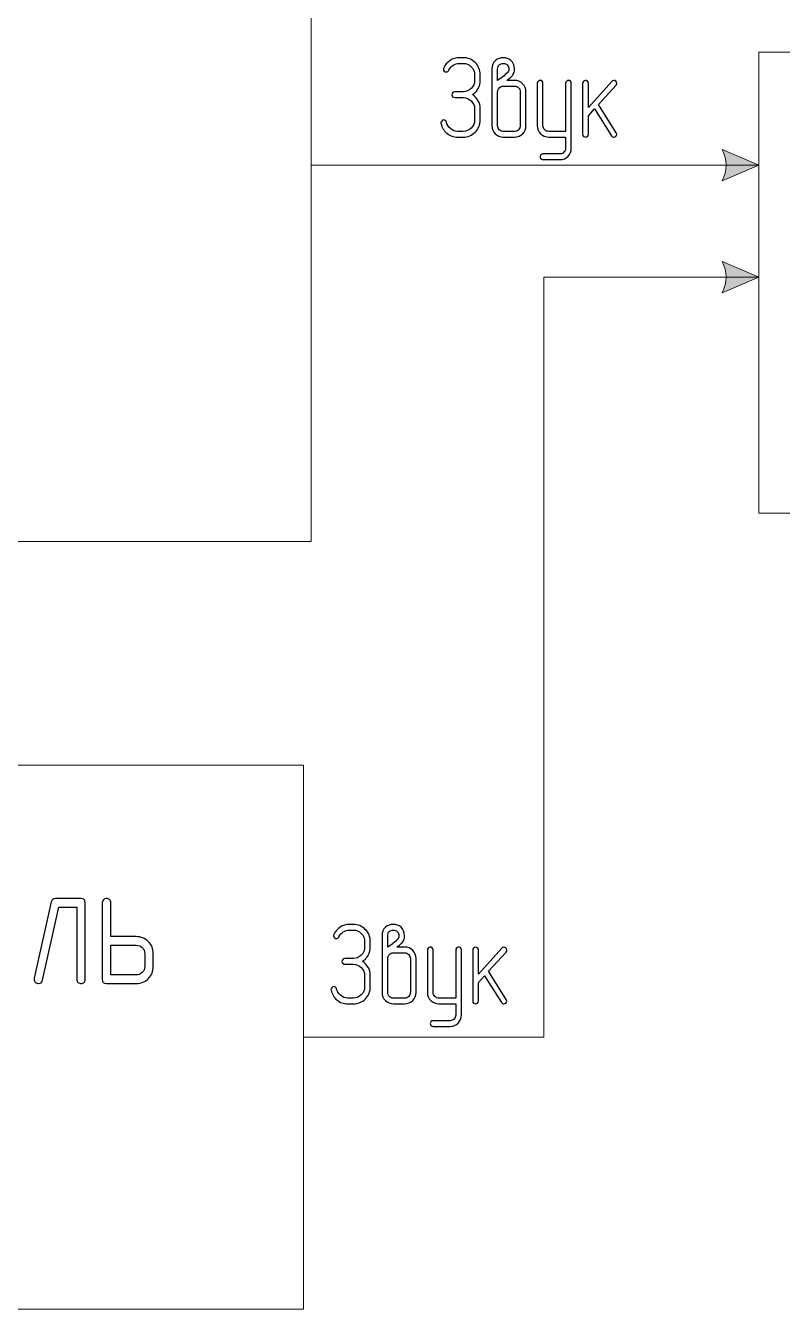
# Model space of a CAD drawing. Header units: millimetres. Extents: x -200 to 200, y -144 to 143.
# Drawn here: x -8.4 to 28.4, y -71.4 to -9 of the extents above; entities that cross this region are included whole.
import ezdxf

# ---------------------------------------------------------------- set-up
doc = ezdxf.new("R2010")
doc.units = ezdxf.units.MM
doc.header["$MEASUREMENT"] = 0
doc.layers.add('BLACK', color=7, linetype='Continuous')

msp = doc.modelspace()

# ---------------------------------------------------------------- hatches: boundary and pattern name
at = {"layer": 'BLACK', "true_color": 0x2b2a29}
h = msp.add_hatch(color=250, dxfattribs=at)
edge = h.paths.add_edge_path()
edge.add_spline(control_points=[(27.2735, -15.7695), (27.2735, -15.7695), (25.4955, -15.0075), (25.4955, -15.0075), (25.7495, -15.5155), (25.7495, -16.0235), (25.4955, -16.5315), (25.4955, -16.5315), (27.2735, -15.7695), (27.2735, -15.7695)], knot_values=[0, 0, 0, 0, 0.3333333, 0.3333333, 0.3333333, 0.6666667, 0.6666667, 0.6666667, 1, 1, 1, 1], degree=3, periodic=1)
h = msp.add_hatch(color=250, dxfattribs=at)
edge = h.paths.add_edge_path()
edge.add_spline(control_points=[(27.2735, -21.2106), (27.2735, -21.2106), (25.4955, -20.4486), (25.4955, -20.4486), (25.7495, -20.9566), (25.7495, -21.4646), (25.4955, -21.9726), (25.4955, -21.9726), (27.2735, -21.2106), (27.2735, -21.2106)], knot_values=[0, 0, 0, 0, 0.3333333, 0.3333333, 0.3333333, 0.6666667, 0.6666667, 0.6666667, 1, 1, 1, 1], degree=3, periodic=1)

# ---------------------------------------------------------------- linework, layer by layer
at = {"layer": 'BLACK', "color": 250, "lineweight": 20}
for points in [[(-39.8769, -34.0505), (5.5219, -34.0505), (5.5219, 26.2989), (-39.8769, 26.2989), (-39.8769, -34.0505)], [(27.2735, -32.677), (72.4605, -32.677), (72.4605, -10.2806), (27.2735, -10.2806), (27.2735, -32.677)], [(-40.0365, -71.3746), (5.1505, -71.3746), (5.1505, -44.9296), (-40.0365, -44.9296), (-40.0365, -71.3746)]]:
    msp.add_lwpolyline(points, close=True, dxfattribs=at)
at = {"layer": 'BLACK', "color": 250}
for points, knots in [([(13.3667, -12.3386), (13.4627, -12.4101), (13.553, -12.5089), (13.6367, -12.6331), (13.6687, -12.6886), (13.6931, -12.7516), (13.7119, -12.8231), (13.7119, -12.8231), (13.7308, -12.9228), (13.7308, -12.9228), (13.7308, -12.9228), (13.7392, -13.0273), (13.7392, -13.0273), (13.7392, -13.0273), (13.7392, -13.5785), (13.7392, -13.5785), (13.7392, -13.8043), (13.6583, -13.9981), (13.4965, -14.1609), (13.3357, -14.3236), (13.14, -14.4045), (12.9104, -14.4045), (12.9104, -14.4045), (12.6348, -14.4045), (12.6348, -14.4045), (12.536, -14.4045), (12.4438, -14.3894), (12.3573, -14.3603), (12.2745, -14.3292), (12.1936, -14.2813), (12.1146, -14.2173), (11.9829, -14.1082), (11.8869, -13.9482), (11.8286, -13.7375), (11.8286, -13.7375), (11.8258, -13.7046), (11.8258, -13.7046), (11.8258, -13.6839), (11.8399, -13.6566), (11.8672, -13.6218), (11.8944, -13.587), (11.9283, -13.5691), (11.9688, -13.5691), (11.996, -13.5691), (12.0233, -13.5795), (12.0487, -13.5992), (12.0741, -13.6162), (12.0911, -13.6434), (12.0986, -13.682), (12.1202, -13.7958), (12.1842, -13.8984), (12.2896, -13.9906), (12.3949, -14.0818), (12.5097, -14.1279), (12.6348, -14.1279), (12.6348, -14.1279), (12.9095, -14.1279), (12.9095, -14.1279), (13.0581, -14.1279), (13.188, -14.0752), (13.298, -13.9708), (13.4081, -13.8664), (13.4627, -13.7356), (13.4627, -13.5776), (13.4627, -13.5776), (13.4627, -13.0273), (13.4627, -13.0273), (13.4627, -12.8843), (13.4071, -12.7573), (13.2952, -12.6463), (13.1833, -12.5353), (13.0544, -12.4798), (12.9095, -12.4798), (12.9095, -12.4798), (12.4993, -12.4798), (12.4993, -12.4798), (12.457, -12.4798), (12.4231, -12.4666), (12.3977, -12.4412), (12.3742, -12.4111), (12.362, -12.3782), (12.362, -12.3415), (12.362, -12.3208), (12.3733, -12.2935), (12.3968, -12.2568), (12.4194, -12.2211), (12.4542, -12.2032), (12.4993, -12.2032), (12.4993, -12.2032), (12.9095, -12.2032), (12.9095, -12.2032), (13.0619, -12.2032), (13.1917, -12.1486), (13.2999, -12.0404), (13.4081, -11.9313), (13.4627, -11.8015), (13.4627, -11.6482), (13.4627, -11.6482), (13.4627, -11.3725), (13.4627, -11.3725), (13.4627, -11.2211), (13.409, -11.0922), (13.3008, -10.9831), (13.1927, -10.8749), (13.0619, -10.8203), (12.9095, -10.8203), (12.9095, -10.8203), (12.7176, -10.8203), (12.7176, -10.8203), (12.6132, -10.8203), (12.5163, -10.8485), (12.4269, -10.904), (12.3385, -10.9605), (12.2679, -11.0414), (12.2162, -11.1486), (12.1908, -11.2051), (12.1494, -11.2333), (12.0929, -11.2333), (12.0525, -11.2333), (12.0186, -11.2211), (11.9913, -11.1947), (11.9631, -11.1693), (11.95, -11.1364), (11.95, -11.0959), (11.95, -11.0724), (11.9547, -11.0527), (11.9631, -11.0376), (12.0299, -10.8909), (12.1325, -10.7723), (12.2717, -10.6811), (12.4119, -10.5898), (12.5605, -10.5437), (12.7176, -10.5437), (12.7176, -10.5437), (12.9104, -10.5437), (12.9104, -10.5437), (13.1362, -10.5437), (13.3309, -10.6246), (13.4946, -10.7855), (13.6574, -10.9464), (13.7392, -11.142), (13.7392, -11.3725), (13.7392, -11.3725), (13.7392, -11.6482), (13.7392, -11.6482), (13.7392, -11.7864), (13.7054, -11.9172), (13.6367, -12.0404), (13.6056, -12.0997), (13.569, -12.1524), (13.5266, -12.2004), (13.4956, -12.2352), (13.442, -12.2813), (13.3667, -12.3386)], [0, 0, 0, 0, 0.0196078, 0.0196078, 0.0196078, 0.0392157, 0.0392157, 0.0392157, 0.0588235, 0.0588235, 0.0588235, 0.0784314, 0.0784314, 0.0784314, 0.0980392, 0.0980392, 0.0980392, 0.1176471, 0.1176471, 0.1176471, 0.1372549, 0.1372549, 0.1372549, 0.1568627, 0.1568627, 0.1568627, 0.1764706, 0.1764706, 0.1764706, 0.1960784, 0.1960784, 0.1960784, 0.2156863, 0.2156863, 0.2156863, 0.2352941, 0.2352941, 0.2352941, 0.254902, 0.254902, 0.254902, 0.2745098, 0.2745098, 0.2745098, 0.2941176, 0.2941176, 0.2941176, 0.3137255, 0.3137255, 0.3137255, 0.3333333, 0.3333333, 0.3333333, 0.3529412, 0.3529412, 0.3529412, 0.372549, 0.372549, 0.372549, 0.3921569, 0.3921569, 0.3921569, 0.4117647, 0.4117647, 0.4117647, 0.4313725, 0.4313725, 0.4313725, 0.4509804, 0.4509804, 0.4509804, 0.4705882, 0.4705882, 0.4705882, 0.4901961, 0.4901961, 0.4901961, 0.5098039, 0.5098039, 0.5098039, 0.5294118, 0.5294118, 0.5294118, 0.5490196, 0.5490196, 0.5490196, 0.5686275, 0.5686275, 0.5686275, 0.5882353, 0.5882353, 0.5882353, 0.6078431, 0.6078431, 0.6078431, 0.627451, 0.627451, 0.627451, 0.6470588, 0.6470588, 0.6470588, 0.6666667, 0.6666667, 0.6666667, 0.6862745, 0.6862745, 0.6862745, 0.7058824, 0.7058824, 0.7058824, 0.7254902, 0.7254902, 0.7254902, 0.745098, 0.745098, 0.745098, 0.7647059, 0.7647059, 0.7647059, 0.7843137, 0.7843137, 0.7843137, 0.8039216, 0.8039216, 0.8039216, 0.8235294, 0.8235294, 0.8235294, 0.8431373, 0.8431373, 0.8431373, 0.8627451, 0.8627451, 0.8627451, 0.8823529, 0.8823529, 0.8823529, 0.9019608, 0.9019608, 0.9019608, 0.9215686, 0.9215686, 0.9215686, 0.9411765, 0.9411765, 0.9411765, 0.9607843, 0.9607843, 0.9607843, 0.9803922, 0.9803922, 0.9803922, 1, 1, 1, 1]), ([(15.029, -11.6482), (15.029, -11.6482), (15.4053, -11.6482), (15.4053, -11.6482), (15.5595, -11.6482), (15.6912, -11.7018), (15.7985, -11.8081), (15.9067, -11.9144), (15.9603, -12.0461), (15.9603, -12.2032), (15.9603, -12.2032), (15.9603, -13.8542), (15.9603, -13.8542), (15.9603, -14.0047), (15.9076, -14.1336), (15.8022, -14.2418), (15.6959, -14.3499), (15.5642, -14.4045), (15.4062, -14.4045), (15.4062, -14.4045), (14.8606, -14.4045), (14.8606, -14.4045), (14.7082, -14.4045), (14.5774, -14.3499), (14.4692, -14.2418), (14.361, -14.1336), (14.3065, -14.0047), (14.3065, -13.8542), (14.3065, -13.8542), (14.3065, -12.2032), (14.3065, -12.2032), (14.3065, -12.2032), (14.3065, -11.0922), (14.3065, -11.0922), (14.3065, -10.92), (14.3629, -10.7836), (14.4767, -10.682), (14.5831, -10.5898), (14.7091, -10.5437), (14.8559, -10.5437), (15.0036, -10.5437), (15.1287, -10.5889), (15.2312, -10.6792), (15.345, -10.7789), (15.4015, -10.9163), (15.4015, -11.0922), (15.4015, -11.0922), (15.4015, -11.1919), (15.4015, -11.1919), (15.4015, -11.1919), (15.3846, -11.2606), (15.3846, -11.2606), (15.3686, -11.318), (15.3338, -11.3772), (15.2801, -11.4384), (15.2688, -11.4544), (15.2275, -11.491), (15.156, -11.5456), (15.156, -11.5456), (15.029, -11.6482), (15.029, -11.6482)], [0, 0, 0, 0, 0.05, 0.05, 0.05, 0.1, 0.1, 0.1, 0.15, 0.15, 0.15, 0.2, 0.2, 0.2, 0.25, 0.25, 0.25, 0.3, 0.3, 0.3, 0.35, 0.35, 0.35, 0.4, 0.4, 0.4, 0.45, 0.45, 0.45, 0.5, 0.5, 0.5, 0.55, 0.55, 0.55, 0.6, 0.6, 0.6, 0.65, 0.65, 0.65, 0.7, 0.7, 0.7, 0.75, 0.75, 0.75, 0.8, 0.8, 0.8, 0.85, 0.85, 0.85, 0.9, 0.9, 0.9, 0.95, 0.95, 0.95, 1, 1, 1, 1]), ([(14.5831, -11.65), (14.5831, -11.65), (14.7938, -11.5033), (14.7938, -11.5033), (14.8502, -11.4628), (14.9292, -11.396), (15.029, -11.302), (15.029, -11.302), (15.0619, -11.2653), (15.0619, -11.2653), (15.0619, -11.2653), (15.1061, -11.1938), (15.1061, -11.1938), (15.1221, -11.1656), (15.1306, -11.1326), (15.1306, -11.0941), (15.1306, -11.0113), (15.1033, -10.9445), (15.0497, -10.8946), (14.996, -10.8448), (14.9321, -10.8203), (14.8568, -10.8203), (14.7806, -10.8203), (14.7157, -10.8438), (14.6621, -10.8918), (14.6094, -10.936), (14.5831, -11.0037), (14.5831, -11.0941), (14.5831, -11.0941), (14.5831, -11.65), (14.5831, -11.65)], [0, 0, 0, 0, 0.1, 0.1, 0.1, 0.2, 0.2, 0.2, 0.3, 0.3, 0.3, 0.4, 0.4, 0.4, 0.5, 0.5, 0.5, 0.6, 0.6, 0.6, 0.7, 0.7, 0.7, 0.8, 0.8, 0.8, 0.9, 0.9, 0.9, 1, 1, 1, 1]), ([(17.8888, -14.4045), (17.8888, -14.4045), (17.0657, -14.4045), (17.0657, -14.4045), (16.9133, -14.4045), (16.7825, -14.3499), (16.6743, -14.2418), (16.5661, -14.1336), (16.5116, -14.0037), (16.5116, -13.8513), (16.5116, -13.8513), (16.5116, -11.7864), (16.5116, -11.7864), (16.5116, -11.7573), (16.5257, -11.7262), (16.553, -11.6952), (16.5812, -11.6641), (16.6132, -11.6482), (16.6499, -11.6482), (16.6828, -11.6482), (16.7148, -11.6604), (16.7439, -11.6848), (16.7731, -11.7084), (16.7882, -11.7422), (16.7882, -11.7864), (16.7882, -11.7864), (16.7882, -13.8504), (16.7882, -13.8504), (16.7882, -13.9266), (16.8164, -13.9925), (16.8719, -14.047), (16.9283, -14.1006), (16.9923, -14.1279), (17.0657, -14.1279), (17.0657, -14.1279), (17.8888, -14.1279), (17.8888, -14.1279), (17.8888, -14.1279), (17.8888, -11.7864), (17.8888, -11.7864), (17.8888, -11.7573), (17.9029, -11.7262), (17.9302, -11.6952), (17.9584, -11.6641), (17.9904, -11.6482), (18.0271, -11.6482), (18.06, -11.6482), (18.092, -11.6604), (18.1212, -11.6848), (18.1503, -11.7084), (18.1654, -11.7422), (18.1654, -11.7864), (18.1654, -11.7864), (18.1654, -14.9492), (18.1654, -14.9492), (18.1654, -15.0997), (18.1127, -15.2286), (18.0073, -15.3368), (17.901, -15.445), (17.7712, -15.4995), (17.6169, -15.4995), (17.6169, -15.4995), (16.7872, -15.4995), (16.7872, -15.4995), (16.7637, -15.4995), (16.7289, -15.4854), (16.6856, -15.4581), (16.6612, -15.429), (16.6499, -15.396), (16.6499, -15.3612), (16.6499, -15.3443), (16.6602, -15.3123), (16.6828, -15.2643), (16.7044, -15.237), (16.7392, -15.2229), (16.7872, -15.2229), (16.7872, -15.2229), (17.616, -15.2229), (17.616, -15.2229), (17.6913, -15.2229), (17.7562, -15.1966), (17.8088, -15.1439), (17.8625, -15.0903), (17.8888, -15.0254), (17.8888, -14.9492), (17.8888, -14.9492), (17.8888, -14.4045), (17.8888, -14.4045)], [0, 0, 0, 0, 0.0344828, 0.0344828, 0.0344828, 0.0689655, 0.0689655, 0.0689655, 0.1034483, 0.1034483, 0.1034483, 0.137931, 0.137931, 0.137931, 0.1724138, 0.1724138, 0.1724138, 0.2068966, 0.2068966, 0.2068966, 0.2413793, 0.2413793, 0.2413793, 0.2758621, 0.2758621, 0.2758621, 0.3103448, 0.3103448, 0.3103448, 0.3448276, 0.3448276, 0.3448276, 0.3793103, 0.3793103, 0.3793103, 0.4137931, 0.4137931, 0.4137931, 0.4482759, 0.4482759, 0.4482759, 0.4827586, 0.4827586, 0.4827586, 0.5172414, 0.5172414, 0.5172414, 0.5517241, 0.5517241, 0.5517241, 0.5862069, 0.5862069, 0.5862069, 0.6206897, 0.6206897, 0.6206897, 0.6551724, 0.6551724, 0.6551724, 0.6896552, 0.6896552, 0.6896552, 0.7241379, 0.7241379, 0.7241379, 0.7586207, 0.7586207, 0.7586207, 0.7931034, 0.7931034, 0.7931034, 0.8275862, 0.8275862, 0.8275862, 0.862069, 0.862069, 0.862069, 0.8965517, 0.8965517, 0.8965517, 0.9310345, 0.9310345, 0.9310345, 0.9655172, 0.9655172, 0.9655172, 1, 1, 1, 1]), ([(19.4843, -12.8231), (19.4843, -12.8231), (20.3479, -14.1919), (20.3479, -14.1919), (20.3479, -14.1919), (20.3705, -14.269), (20.3705, -14.269), (20.3705, -14.302), (20.3554, -14.3349), (20.3263, -14.3659), (20.2971, -14.3913), (20.2642, -14.4045), (20.2275, -14.4045), (20.203, -14.4045), (20.1833, -14.3998), (20.1663, -14.3904), (20.1504, -14.3819), (20.1334, -14.365), (20.1174, -14.3415), (20.1174, -14.3415), (19.2943, -13.0376), (19.2943, -13.0376), (19.2943, -13.0376), (18.9933, -13.3706), (18.9933, -13.3706), (18.9933, -13.3706), (18.9933, -14.2662), (18.9933, -14.2662), (18.9933, -14.3104), (18.9801, -14.3452), (18.9547, -14.3716), (18.9283, -14.3932), (18.8954, -14.4045), (18.855, -14.4045), (18.838, -14.4045), (18.806, -14.3932), (18.7581, -14.3716), (18.7308, -14.349), (18.7167, -14.3142), (18.7167, -14.2672), (18.7167, -14.2672), (18.7167, -11.7874), (18.7167, -11.7874), (18.7167, -11.7582), (18.7308, -11.7281), (18.7581, -11.6971), (18.7863, -11.666), (18.8183, -11.65), (18.855, -11.65), (18.8879, -11.65), (18.9199, -11.6623), (18.949, -11.6858), (18.9782, -11.7093), (18.9933, -11.7441), (18.9933, -11.7874), (18.9933, -11.7874), (18.9933, -12.9577), (18.9933, -12.9577), (18.9933, -12.9577), (20.1334, -11.6999), (20.1334, -11.6999), (20.1645, -11.667), (20.1983, -11.65), (20.235, -11.65), (20.2689, -11.65), (20.2999, -11.6641), (20.33, -11.6924), (20.3611, -11.7215), (20.3761, -11.7545), (20.3761, -11.794), (20.3761, -11.8288), (20.363, -11.8598), (20.3376, -11.8871), (20.3376, -11.8871), (19.4843, -12.8231), (19.4843, -12.8231)], [0, 0, 0, 0, 0.04, 0.04, 0.04, 0.08, 0.08, 0.08, 0.12, 0.12, 0.12, 0.16, 0.16, 0.16, 0.2, 0.2, 0.2, 0.24, 0.24, 0.24, 0.28, 0.28, 0.28, 0.32, 0.32, 0.32, 0.36, 0.36, 0.36, 0.4, 0.4, 0.4, 0.44, 0.44, 0.44, 0.48, 0.48, 0.48, 0.52, 0.52, 0.52, 0.56, 0.56, 0.56, 0.6, 0.6, 0.6, 0.64, 0.64, 0.64, 0.68, 0.68, 0.68, 0.72, 0.72, 0.72, 0.76, 0.76, 0.76, 0.8, 0.8, 0.8, 0.84, 0.84, 0.84, 0.88, 0.88, 0.88, 0.92, 0.92, 0.92, 0.96, 0.96, 0.96, 1, 1, 1, 1]), ([(15.6837, -13.8532), (15.6837, -13.8532), (15.6837, -12.2032), (15.6837, -12.2032), (15.6837, -12.126), (15.6574, -12.0602), (15.6037, -12.0066), (15.5511, -11.9529), (15.4843, -11.9266), (15.4062, -11.9266), (15.4062, -11.9266), (14.8606, -11.9266), (14.8606, -11.9266), (14.7844, -11.9266), (14.7185, -11.9539), (14.664, -12.0085), (14.6103, -12.063), (14.5831, -12.1279), (14.5831, -12.2032), (14.5831, -12.2032), (14.5831, -13.8532), (14.5831, -13.8532), (14.5831, -13.9304), (14.6094, -13.9953), (14.663, -14.048), (14.7157, -14.1016), (14.7825, -14.1279), (14.8606, -14.1279), (14.8606, -14.1279), (15.4062, -14.1279), (15.4062, -14.1279), (15.4824, -14.1279), (15.5482, -14.1006), (15.6028, -14.047), (15.6564, -13.9925), (15.6837, -13.9285), (15.6837, -13.8532)], [0, 0, 0, 0, 0.0833333, 0.0833333, 0.0833333, 0.1666667, 0.1666667, 0.1666667, 0.25, 0.25, 0.25, 0.3333333, 0.3333333, 0.3333333, 0.4166667, 0.4166667, 0.4166667, 0.5, 0.5, 0.5, 0.5833333, 0.5833333, 0.5833333, 0.6666667, 0.6666667, 0.6666667, 0.75, 0.75, 0.75, 0.8333333, 0.8333333, 0.8333333, 0.9166667, 0.9166667, 0.9166667, 1, 1, 1, 1]), ([(-5.4583, -55.3343), (-5.4583, -55.3992), (-5.478, -55.4528), (-5.5161, -55.4909), (-5.5557, -55.5234), (-5.605, -55.5403), (-5.6657, -55.5403), (-5.6911, -55.5403), (-5.7391, -55.5234), (-5.8111, -55.4909), (-5.852, -55.457), (-5.8732, -55.4048), (-5.8732, -55.3343), (-5.8732, -55.3343), (-5.8732, -51.8234), (-5.8732, -51.8234), (-5.8732, -51.8234), (-6.741, -51.8234), (-6.741, -51.8234), (-6.741, -51.8234), (-7.5312, -55.3794), (-7.5312, -55.3794), (-7.5566, -55.4867), (-7.6201, -55.5403), (-7.726, -55.5403), (-7.7838, -55.5403), (-7.8332, -55.522), (-7.8769, -55.4839), (-7.9193, -55.4472), (-7.9404, -55.3978), (-7.9404, -55.3385), (-7.9404, -55.3385), (-7.9362, -55.2877), (-7.9362, -55.2877), (-7.9362, -55.2877), (-7.1093, -51.5694), (-7.1093, -51.5694), (-7.0839, -51.4622), (-7.0162, -51.4086), (-6.9061, -51.4086), (-6.9061, -51.4086), (-5.6657, -51.4086), (-5.6657, -51.4086), (-5.5274, -51.4086), (-5.4583, -51.4777), (-5.4583, -51.6146), (-5.4583, -51.6146), (-5.4583, -55.3343), (-5.4583, -55.3343)], [0, 0, 0, 0, 0.0625, 0.0625, 0.0625, 0.125, 0.125, 0.125, 0.1875, 0.1875, 0.1875, 0.25, 0.25, 0.25, 0.3125, 0.3125, 0.3125, 0.375, 0.375, 0.375, 0.4375, 0.4375, 0.4375, 0.5, 0.5, 0.5, 0.5625, 0.5625, 0.5625, 0.625, 0.625, 0.625, 0.6875, 0.6875, 0.6875, 0.75, 0.75, 0.75, 0.8125, 0.8125, 0.8125, 0.875, 0.875, 0.875, 0.9375, 0.9375, 0.9375, 1, 1, 1, 1]), ([(-4.2165, -53.2628), (-4.2165, -53.2628), (-2.9775, -53.2628), (-2.9775, -53.2628), (-2.7489, -53.2628), (-2.5528, -53.3418), (-2.3919, -53.5012), (-2.231, -53.6593), (-2.1506, -53.8568), (-2.1506, -54.0911), (-2.1506, -54.0911), (-2.1506, -54.712), (-2.1506, -54.712), (-2.1506, -54.9434), (-2.231, -55.1395), (-2.3905, -55.3004), (-2.5499, -55.4599), (-2.7461, -55.5403), (-2.9775, -55.5403), (-2.9775, -55.5403), (-4.4239, -55.5403), (-4.4239, -55.5403), (-4.5622, -55.5403), (-4.6313, -55.4712), (-4.6313, -55.3343), (-4.6313, -55.3343), (-4.6313, -51.6146), (-4.6313, -51.6146), (-4.6313, -51.5708), (-4.6102, -51.5257), (-4.5692, -51.4791), (-4.5269, -51.4325), (-4.4789, -51.4086), (-4.4239, -51.4086), (-4.3745, -51.4086), (-4.3265, -51.4269), (-4.2828, -51.4622), (-4.239, -51.4975), (-4.2165, -51.5483), (-4.2165, -51.6146), (-4.2165, -51.6146), (-4.2165, -53.2628), (-4.2165, -53.2628)], [0, 0, 0, 0, 0.0714286, 0.0714286, 0.0714286, 0.1428571, 0.1428571, 0.1428571, 0.2142857, 0.2142857, 0.2142857, 0.2857143, 0.2857143, 0.2857143, 0.3571429, 0.3571429, 0.3571429, 0.4285714, 0.4285714, 0.4285714, 0.5, 0.5, 0.5, 0.5714286, 0.5714286, 0.5714286, 0.6428571, 0.6428571, 0.6428571, 0.7142857, 0.7142857, 0.7142857, 0.7857143, 0.7857143, 0.7857143, 0.8571429, 0.8571429, 0.8571429, 0.9285714, 0.9285714, 0.9285714, 1, 1, 1, 1]), ([(8.025, -54.4617), (8.121, -54.5332), (8.2113, -54.632), (8.295, -54.7562), (8.327, -54.8117), (8.3514, -54.8747), (8.3702, -54.9462), (8.3702, -54.9462), (8.3891, -55.0459), (8.3891, -55.0459), (8.3891, -55.0459), (8.3975, -55.1504), (8.3975, -55.1504), (8.3975, -55.1504), (8.3975, -55.7016), (8.3975, -55.7016), (8.3975, -55.9274), (8.3166, -56.1212), (8.1548, -56.284), (7.994, -56.4467), (7.7983, -56.5276), (7.5687, -56.5276), (7.5687, -56.5276), (7.2931, -56.5276), (7.2931, -56.5276), (7.1943, -56.5276), (7.1021, -56.5125), (7.0156, -56.4834), (6.9328, -56.4523), (6.8519, -56.4044), (6.7729, -56.3404), (6.6412, -56.2313), (6.5452, -56.0713), (6.4869, -55.8606), (6.4869, -55.8606), (6.4841, -55.8277), (6.4841, -55.8277), (6.4841, -55.807), (6.4982, -55.7797), (6.5255, -55.7449), (6.5527, -55.7101), (6.5866, -55.6922), (6.6271, -55.6922), (6.6543, -55.6922), (6.6816, -55.7026), (6.707, -55.7223), (6.7324, -55.7393), (6.7494, -55.7665), (6.7569, -55.8051), (6.7785, -55.9189), (6.8425, -56.0215), (6.9479, -56.1137), (7.0532, -56.2049), (7.168, -56.251), (7.2931, -56.251), (7.2931, -56.251), (7.5678, -56.251), (7.5678, -56.251), (7.7164, -56.251), (7.8463, -56.1983), (7.9563, -56.0939), (8.0664, -55.9895), (8.121, -55.8587), (8.121, -55.7007), (8.121, -55.7007), (8.121, -55.1504), (8.121, -55.1504), (8.121, -55.0074), (8.0654, -54.8804), (7.9535, -54.7694), (7.8416, -54.6584), (7.7127, -54.6029), (7.5678, -54.6029), (7.5678, -54.6029), (7.1576, -54.6029), (7.1576, -54.6029), (7.1153, -54.6029), (7.0814, -54.5897), (7.056, -54.5643), (7.0325, -54.5342), (7.0203, -54.5013), (7.0203, -54.4646), (7.0203, -54.4439), (7.0316, -54.4166), (7.0551, -54.3799), (7.0777, -54.3442), (7.1125, -54.3263), (7.1576, -54.3263), (7.1576, -54.3263), (7.5678, -54.3263), (7.5678, -54.3263), (7.7202, -54.3263), (7.85, -54.2717), (7.9582, -54.1635), (8.0664, -54.0544), (8.121, -53.9246), (8.121, -53.7713), (8.121, -53.7713), (8.121, -53.4956), (8.121, -53.4956), (8.121, -53.3442), (8.0673, -53.2153), (7.9591, -53.1062), (7.851, -52.998), (7.7202, -52.9434), (7.5678, -52.9434), (7.5678, -52.9434), (7.3759, -52.9434), (7.3759, -52.9434), (7.2715, -52.9434), (7.1746, -52.9716), (7.0852, -53.0271), (6.9968, -53.0836), (6.9262, -53.1645), (6.8745, -53.2717), (6.8491, -53.3282), (6.8077, -53.3564), (6.7512, -53.3564), (6.7108, -53.3564), (6.6769, -53.3442), (6.6496, -53.3178), (6.6214, -53.2924), (6.6083, -53.2595), (6.6083, -53.219), (6.6083, -53.1955), (6.613, -53.1758), (6.6214, -53.1607), (6.6882, -53.014), (6.7908, -52.8954), (6.93, -52.8042), (7.0702, -52.7129), (7.2188, -52.6668), (7.3759, -52.6668), (7.3759, -52.6668), (7.5687, -52.6668), (7.5687, -52.6668), (7.7945, -52.6668), (7.9892, -52.7477), (8.1529, -52.9086), (8.3157, -53.0695), (8.3975, -53.2651), (8.3975, -53.4956), (8.3975, -53.4956), (8.3975, -53.7713), (8.3975, -53.7713), (8.3975, -53.9095), (8.3637, -54.0403), (8.295, -54.1635), (8.2639, -54.2228), (8.2273, -54.2755), (8.1849, -54.3235), (8.1539, -54.3583), (8.1003, -54.4044), (8.025, -54.4617)], [0, 0, 0, 0, 0.0196078, 0.0196078, 0.0196078, 0.0392157, 0.0392157, 0.0392157, 0.0588235, 0.0588235, 0.0588235, 0.0784314, 0.0784314, 0.0784314, 0.0980392, 0.0980392, 0.0980392, 0.1176471, 0.1176471, 0.1176471, 0.1372549, 0.1372549, 0.1372549, 0.1568627, 0.1568627, 0.1568627, 0.1764706, 0.1764706, 0.1764706, 0.1960784, 0.1960784, 0.1960784, 0.2156863, 0.2156863, 0.2156863, 0.2352941, 0.2352941, 0.2352941, 0.254902, 0.254902, 0.254902, 0.2745098, 0.2745098, 0.2745098, 0.2941176, 0.2941176, 0.2941176, 0.3137255, 0.3137255, 0.3137255, 0.3333333, 0.3333333, 0.3333333, 0.3529412, 0.3529412, 0.3529412, 0.372549, 0.372549, 0.372549, 0.3921569, 0.3921569, 0.3921569, 0.4117647, 0.4117647, 0.4117647, 0.4313725, 0.4313725, 0.4313725, 0.4509804, 0.4509804, 0.4509804, 0.4705882, 0.4705882, 0.4705882, 0.4901961, 0.4901961, 0.4901961, 0.5098039, 0.5098039, 0.5098039, 0.5294118, 0.5294118, 0.5294118, 0.5490196, 0.5490196, 0.5490196, 0.5686275, 0.5686275, 0.5686275, 0.5882353, 0.5882353, 0.5882353, 0.6078431, 0.6078431, 0.6078431, 0.627451, 0.627451, 0.627451, 0.6470588, 0.6470588, 0.6470588, 0.6666667, 0.6666667, 0.6666667, 0.6862745, 0.6862745, 0.6862745, 0.7058824, 0.7058824, 0.7058824, 0.7254902, 0.7254902, 0.7254902, 0.745098, 0.745098, 0.745098, 0.7647059, 0.7647059, 0.7647059, 0.7843137, 0.7843137, 0.7843137, 0.8039216, 0.8039216, 0.8039216, 0.8235294, 0.8235294, 0.8235294, 0.8431373, 0.8431373, 0.8431373, 0.8627451, 0.8627451, 0.8627451, 0.8823529, 0.8823529, 0.8823529, 0.9019608, 0.9019608, 0.9019608, 0.9215686, 0.9215686, 0.9215686, 0.9411765, 0.9411765, 0.9411765, 0.9607843, 0.9607843, 0.9607843, 0.9803922, 0.9803922, 0.9803922, 1, 1, 1, 1]), ([(9.6873, -53.7713), (9.6873, -53.7713), (10.0636, -53.7713), (10.0636, -53.7713), (10.2178, -53.7713), (10.3495, -53.8249), (10.4568, -53.9312), (10.565, -54.0375), (10.6186, -54.1692), (10.6186, -54.3263), (10.6186, -54.3263), (10.6186, -55.9773), (10.6186, -55.9773), (10.6186, -56.1278), (10.5659, -56.2567), (10.4605, -56.3649), (10.3542, -56.473), (10.2225, -56.5276), (10.0645, -56.5276), (10.0645, -56.5276), (9.5189, -56.5276), (9.5189, -56.5276), (9.3665, -56.5276), (9.2357, -56.473), (9.1275, -56.3649), (9.0193, -56.2567), (8.9648, -56.1278), (8.9648, -55.9773), (8.9648, -55.9773), (8.9648, -54.3263), (8.9648, -54.3263), (8.9648, -54.3263), (8.9648, -53.2153), (8.9648, -53.2153), (8.9648, -53.0431), (9.0212, -52.9067), (9.135, -52.8051), (9.2414, -52.7129), (9.3674, -52.6668), (9.5142, -52.6668), (9.6619, -52.6668), (9.787, -52.712), (9.8895, -52.8023), (10.0033, -52.902), (10.0598, -53.0394), (10.0598, -53.2153), (10.0598, -53.2153), (10.0598, -53.315), (10.0598, -53.315), (10.0598, -53.315), (10.0429, -53.3837), (10.0429, -53.3837), (10.0269, -53.4411), (9.9921, -53.5003), (9.9384, -53.5615), (9.9271, -53.5775), (9.8858, -53.6141), (9.8143, -53.6687), (9.8143, -53.6687), (9.6873, -53.7713), (9.6873, -53.7713)], [0, 0, 0, 0, 0.05, 0.05, 0.05, 0.1, 0.1, 0.1, 0.15, 0.15, 0.15, 0.2, 0.2, 0.2, 0.25, 0.25, 0.25, 0.3, 0.3, 0.3, 0.35, 0.35, 0.35, 0.4, 0.4, 0.4, 0.45, 0.45, 0.45, 0.5, 0.5, 0.5, 0.55, 0.55, 0.55, 0.6, 0.6, 0.6, 0.65, 0.65, 0.65, 0.7, 0.7, 0.7, 0.75, 0.75, 0.75, 0.8, 0.8, 0.8, 0.85, 0.85, 0.85, 0.9, 0.9, 0.9, 0.95, 0.95, 0.95, 1, 1, 1, 1]), ([(9.2414, -53.7731), (9.2414, -53.7731), (9.4521, -53.6264), (9.4521, -53.6264), (9.5085, -53.5859), (9.5875, -53.5191), (9.6873, -53.4251), (9.6873, -53.4251), (9.7202, -53.3884), (9.7202, -53.3884), (9.7202, -53.3884), (9.7644, -53.3169), (9.7644, -53.3169), (9.7804, -53.2887), (9.7889, -53.2557), (9.7889, -53.2172), (9.7889, -53.1344), (9.7616, -53.0676), (9.708, -53.0177), (9.6543, -52.9679), (9.5904, -52.9434), (9.5151, -52.9434), (9.4389, -52.9434), (9.374, -52.9669), (9.3204, -53.0149), (9.2677, -53.0591), (9.2414, -53.1268), (9.2414, -53.2172), (9.2414, -53.2172), (9.2414, -53.7731), (9.2414, -53.7731)], [0, 0, 0, 0, 0.1, 0.1, 0.1, 0.2, 0.2, 0.2, 0.3, 0.3, 0.3, 0.4, 0.4, 0.4, 0.5, 0.5, 0.5, 0.6, 0.6, 0.6, 0.7, 0.7, 0.7, 0.8, 0.8, 0.8, 0.9, 0.9, 0.9, 1, 1, 1, 1]), ([(-4.2165, -53.6776), (-4.2165, -53.6776), (-4.2165, -55.1254), (-4.2165, -55.1254), (-4.2165, -55.1254), (-2.9775, -55.1254), (-2.9775, -55.1254), (-2.8632, -55.1254), (-2.7644, -55.0859), (-2.6854, -55.0055), (-2.605, -54.9251), (-2.5655, -54.8277), (-2.5655, -54.712), (-2.5655, -54.712), (-2.5655, -54.0911), (-2.5655, -54.0911), (-2.5655, -53.9754), (-2.605, -53.878), (-2.6854, -53.7976), (-2.7644, -53.7171), (-2.8632, -53.6776), (-2.9775, -53.6776), (-2.9775, -53.6776), (-4.2165, -53.6776), (-4.2165, -53.6776)], [0, 0, 0, 0, 0.125, 0.125, 0.125, 0.25, 0.25, 0.25, 0.375, 0.375, 0.375, 0.5, 0.5, 0.5, 0.625, 0.625, 0.625, 0.75, 0.75, 0.75, 0.875, 0.875, 0.875, 1, 1, 1, 1]), ([(10.342, -55.9763), (10.342, -55.9763), (10.342, -54.3263), (10.342, -54.3263), (10.342, -54.2491), (10.3157, -54.1833), (10.262, -54.1297), (10.2094, -54.076), (10.1426, -54.0497), (10.0645, -54.0497), (10.0645, -54.0497), (9.5189, -54.0497), (9.5189, -54.0497), (9.4427, -54.0497), (9.3768, -54.077), (9.3223, -54.1316), (9.2686, -54.1861), (9.2414, -54.251), (9.2414, -54.3263), (9.2414, -54.3263), (9.2414, -55.9763), (9.2414, -55.9763), (9.2414, -56.0535), (9.2677, -56.1184), (9.3213, -56.1711), (9.374, -56.2247), (9.4408, -56.251), (9.5189, -56.251), (9.5189, -56.251), (10.0645, -56.251), (10.0645, -56.251), (10.1407, -56.251), (10.2065, -56.2237), (10.2611, -56.1701), (10.3147, -56.1156), (10.342, -56.0516), (10.342, -55.9763)], [0, 0, 0, 0, 0.0833333, 0.0833333, 0.0833333, 0.1666667, 0.1666667, 0.1666667, 0.25, 0.25, 0.25, 0.3333333, 0.3333333, 0.3333333, 0.4166667, 0.4166667, 0.4166667, 0.5, 0.5, 0.5, 0.5833333, 0.5833333, 0.5833333, 0.6666667, 0.6666667, 0.6666667, 0.75, 0.75, 0.75, 0.8333333, 0.8333333, 0.8333333, 0.9166667, 0.9166667, 0.9166667, 1, 1, 1, 1]), ([(12.5471, -56.5276), (12.5471, -56.5276), (11.724, -56.5276), (11.724, -56.5276), (11.5716, -56.5276), (11.4408, -56.473), (11.3326, -56.3649), (11.2244, -56.2567), (11.1699, -56.1268), (11.1699, -55.9744), (11.1699, -55.9744), (11.1699, -53.9095), (11.1699, -53.9095), (11.1699, -53.8804), (11.184, -53.8493), (11.2113, -53.8183), (11.2395, -53.7872), (11.2715, -53.7713), (11.3082, -53.7713), (11.3411, -53.7713), (11.3731, -53.7835), (11.4022, -53.8079), (11.4314, -53.8315), (11.4465, -53.8653), (11.4465, -53.9095), (11.4465, -53.9095), (11.4465, -55.9735), (11.4465, -55.9735), (11.4465, -56.0497), (11.4747, -56.1156), (11.5302, -56.1701), (11.5866, -56.2237), (11.6506, -56.251), (11.724, -56.251), (11.724, -56.251), (12.5471, -56.251), (12.5471, -56.251), (12.5471, -56.251), (12.5471, -53.9095), (12.5471, -53.9095), (12.5471, -53.8804), (12.5612, -53.8493), (12.5885, -53.8183), (12.6167, -53.7872), (12.6487, -53.7713), (12.6854, -53.7713), (12.7183, -53.7713), (12.7503, -53.7835), (12.7795, -53.8079), (12.8086, -53.8315), (12.8237, -53.8653), (12.8237, -53.9095), (12.8237, -53.9095), (12.8237, -57.0723), (12.8237, -57.0723), (12.8237, -57.2228), (12.771, -57.3517), (12.6656, -57.4599), (12.5593, -57.5681), (12.4295, -57.6226), (12.2752, -57.6226), (12.2752, -57.6226), (11.4455, -57.6226), (11.4455, -57.6226), (11.422, -57.6226), (11.3872, -57.6085), (11.3439, -57.5812), (11.3195, -57.5521), (11.3082, -57.5191), (11.3082, -57.4843), (11.3082, -57.4674), (11.3185, -57.4354), (11.3411, -57.3874), (11.3627, -57.3601), (11.3975, -57.346), (11.4455, -57.346), (11.4455, -57.346), (12.2743, -57.346), (12.2743, -57.346), (12.3496, -57.346), (12.4145, -57.3197), (12.4671, -57.267), (12.5208, -57.2134), (12.5471, -57.1485), (12.5471, -57.0723), (12.5471, -57.0723), (12.5471, -56.5276), (12.5471, -56.5276)], [0, 0, 0, 0, 0.0344828, 0.0344828, 0.0344828, 0.0689655, 0.0689655, 0.0689655, 0.1034483, 0.1034483, 0.1034483, 0.137931, 0.137931, 0.137931, 0.1724138, 0.1724138, 0.1724138, 0.2068966, 0.2068966, 0.2068966, 0.2413793, 0.2413793, 0.2413793, 0.2758621, 0.2758621, 0.2758621, 0.3103448, 0.3103448, 0.3103448, 0.3448276, 0.3448276, 0.3448276, 0.3793103, 0.3793103, 0.3793103, 0.4137931, 0.4137931, 0.4137931, 0.4482759, 0.4482759, 0.4482759, 0.4827586, 0.4827586, 0.4827586, 0.5172414, 0.5172414, 0.5172414, 0.5517241, 0.5517241, 0.5517241, 0.5862069, 0.5862069, 0.5862069, 0.6206897, 0.6206897, 0.6206897, 0.6551724, 0.6551724, 0.6551724, 0.6896552, 0.6896552, 0.6896552, 0.7241379, 0.7241379, 0.7241379, 0.7586207, 0.7586207, 0.7586207, 0.7931034, 0.7931034, 0.7931034, 0.8275862, 0.8275862, 0.8275862, 0.862069, 0.862069, 0.862069, 0.8965517, 0.8965517, 0.8965517, 0.9310345, 0.9310345, 0.9310345, 0.9655172, 0.9655172, 0.9655172, 1, 1, 1, 1]), ([(14.1426, -54.9462), (14.1426, -54.9462), (15.0062, -56.315), (15.0062, -56.315), (15.0062, -56.315), (15.0288, -56.3921), (15.0288, -56.3921), (15.0288, -56.4251), (15.0137, -56.458), (14.9846, -56.489), (14.9554, -56.5144), (14.9225, -56.5276), (14.8858, -56.5276), (14.8613, -56.5276), (14.8416, -56.5229), (14.8246, -56.5135), (14.8087, -56.505), (14.7917, -56.4881), (14.7757, -56.4646), (14.7757, -56.4646), (13.9526, -55.1607), (13.9526, -55.1607), (13.9526, -55.1607), (13.6516, -55.4937), (13.6516, -55.4937), (13.6516, -55.4937), (13.6516, -56.3893), (13.6516, -56.3893), (13.6516, -56.4335), (13.6384, -56.4683), (13.613, -56.4947), (13.5866, -56.5163), (13.5537, -56.5276), (13.5133, -56.5276), (13.4963, -56.5276), (13.4643, -56.5163), (13.4164, -56.4947), (13.3891, -56.4721), (13.375, -56.4373), (13.375, -56.3903), (13.375, -56.3903), (13.375, -53.9105), (13.375, -53.9105), (13.375, -53.8813), (13.3891, -53.8512), (13.4164, -53.8202), (13.4446, -53.7891), (13.4766, -53.7731), (13.5133, -53.7731), (13.5462, -53.7731), (13.5782, -53.7854), (13.6073, -53.8089), (13.6365, -53.8324), (13.6516, -53.8672), (13.6516, -53.9105), (13.6516, -53.9105), (13.6516, -55.0808), (13.6516, -55.0808), (13.6516, -55.0808), (14.7917, -53.823), (14.7917, -53.823), (14.8228, -53.7901), (14.8566, -53.7731), (14.8933, -53.7731), (14.9272, -53.7731), (14.9582, -53.7872), (14.9883, -53.8155), (15.0194, -53.8446), (15.0344, -53.8776), (15.0344, -53.9171), (15.0344, -53.9519), (15.0213, -53.9829), (14.9959, -54.0102), (14.9959, -54.0102), (14.1426, -54.9462), (14.1426, -54.9462)], [0, 0, 0, 0, 0.04, 0.04, 0.04, 0.08, 0.08, 0.08, 0.12, 0.12, 0.12, 0.16, 0.16, 0.16, 0.2, 0.2, 0.2, 0.24, 0.24, 0.24, 0.28, 0.28, 0.28, 0.32, 0.32, 0.32, 0.36, 0.36, 0.36, 0.4, 0.4, 0.4, 0.44, 0.44, 0.44, 0.48, 0.48, 0.48, 0.52, 0.52, 0.52, 0.56, 0.56, 0.56, 0.6, 0.6, 0.6, 0.64, 0.64, 0.64, 0.68, 0.68, 0.68, 0.72, 0.72, 0.72, 0.76, 0.76, 0.76, 0.8, 0.8, 0.8, 0.84, 0.84, 0.84, 0.88, 0.88, 0.88, 0.92, 0.92, 0.92, 0.96, 0.96, 0.96, 1, 1, 1, 1])]:
    msp.add_open_spline(points, degree=3, knots=knots, dxfattribs=at)
at = {"layer": 'BLACK', "color": 250, "lineweight": 20}
for points in [[(27.2735, -15.7695), (27.2735, -15.7695), (25.4955, -15.0075), (25.4955, -15.0075), (25.7495, -15.5155), (25.7495, -16.0235), (25.4955, -16.5315), (25.4955, -16.5315), (27.2735, -15.7695), (27.2735, -15.7695)], [(27.2735, -21.2106), (27.2735, -21.2106), (25.4955, -20.4486), (25.4955, -20.4486), (25.7495, -20.9566), (25.7495, -21.4646), (25.4955, -21.9726), (25.4955, -21.9726), (27.2735, -21.2106), (27.2735, -21.2106)], [(5.1505, -58.1522), (5.1505, -58.1522), (16.8258, -58.1522), (16.8258, -58.1522), (16.8258, -58.1522), (16.8258, -21.2106), (16.8258, -21.2106), (16.8258, -21.2106), (27.2735, -21.2106), (27.2735, -21.2106)]]:
    msp.add_open_spline(points, degree=3, knots=[0, 0, 0, 0, 0.3333333, 0.3333333, 0.3333333, 0.6666667, 0.6666667, 0.6666667, 1, 1, 1, 1], dxfattribs=at)
msp.add_open_spline([(5.5219, -15.7695), (5.5219, -15.7695), (27.2735, -15.7695), (27.2735, -15.7695)], degree=3, dxfattribs=at)

doc.saveas('drawing.dxf')
